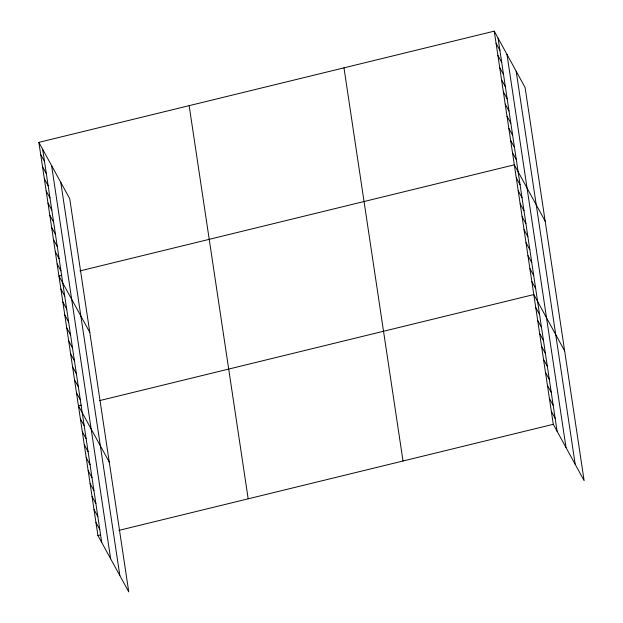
<?xml version="1.0" encoding="UTF-8"?>
<svg xmlns="http://www.w3.org/2000/svg" width="623" height="623" viewBox="0 0 623 623"><rect width="100%" height="100%" fill="white"/><g stroke="black" fill="none" stroke-linecap="round" stroke-linejoin="round"><path stroke-width="0.93" d="M38.875 142.363L69.721 198.698L128.751 591.85L97.912 535.515L38.875 142.363L494.249 31.15L525.088 87.485L584.125 480.637L553.279 424.302L494.249 31.15M61.677 275.366L58.951 276.036L89.79 332.371M79.892 270.919L514.318 164.822L545.164 221.157M81.161 405.106L78.428 405.775L109.274 462.11M99.376 400.659L533.802 294.562L564.64 350.897M97.912 535.515L100.638 534.846M118.853 530.399L553.279 424.302M496.072 43.299L499.88 50.261M497.894 55.455L501.71 62.417M499.724 67.603L503.532 74.565M501.546 79.76L505.354 86.714M503.368 91.908L507.184 98.87M505.198 104.064L509.007 111.019M507.021 116.213L510.829 123.175M508.843 128.361L512.659 135.323M510.673 140.518L514.481 147.48M512.495 152.666L516.303 159.628M516.265 177.796L520.08 184.751M518.211 190.77L522.027 197.725M520.166 203.744L523.974 210.699M522.113 216.718L525.921 223.673M524.06 229.692L527.868 236.647M526.007 242.666L529.815 249.621M527.954 255.64L531.762 262.594M529.9 268.614L533.716 275.568M531.855 281.588L535.663 288.542M535.749 307.536L539.557 314.49M537.696 320.51L541.504 327.464M539.643 333.484L543.451 340.438M541.589 346.458L545.405 353.412M543.536 359.432L547.352 366.386M545.491 372.406L549.299 379.36M547.438 385.38L551.246 392.334M549.385 398.354L553.193 405.308M551.332 411.328L555.14 418.282M40.705 154.52L44.513 161.474M42.528 166.668L46.336 173.63M44.35 178.824L48.158 185.779M46.172 190.973L49.988 197.935M48.002 203.121L51.81 210.083M49.824 215.278L53.633 222.24M51.647 227.426L55.463 234.388M53.477 239.582L57.285 246.537M55.299 251.731L59.107 258.693M57.121 263.887L60.937 270.841M60.898 289.01L64.706 295.972M62.845 301.984L66.653 308.946M64.792 314.958L68.6 321.92M66.739 327.932L70.547 334.894M68.686 340.906L72.502 347.868M70.633 353.88L74.448 360.842M72.587 366.854L76.395 373.816M74.534 379.828L78.342 386.79M76.481 392.802L80.289 399.764M80.375 418.749L84.183 425.711M82.322 431.723L86.138 438.685M84.276 444.697L88.084 451.659M86.223 457.671L90.031 464.633M88.17 470.645L91.978 477.607M90.117 483.619L93.925 490.581M92.064 496.593L95.872 503.555M94.011 509.567L97.827 516.529M95.958 522.541L99.773 529.503M516.171 71.193L575.2 464.337M506.982 54.403L566.011 447.555M498.057 38.112L557.087 431.256M343.974 67.852L403.011 460.997M189.151 105.661L248.18 498.813M60.797 182.407L119.834 575.559M51.608 165.617L110.637 558.769M42.683 149.325L101.72 542.477"/></g></svg>
